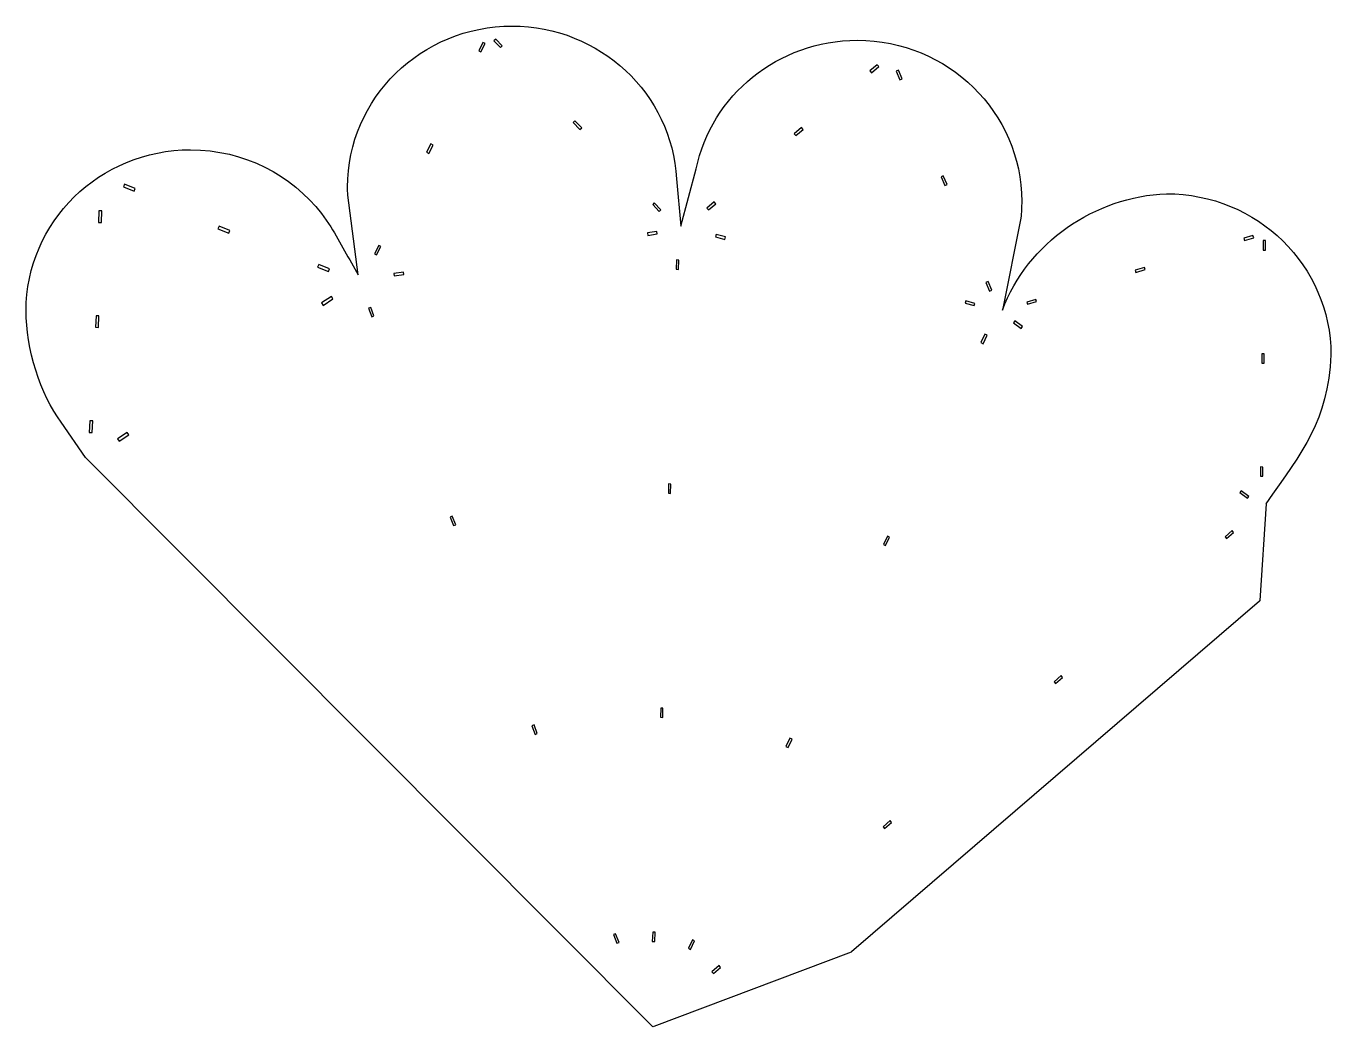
# Model space of a CAD drawing. Header units: centimetres. Extents: x -8.52 to -2.61, y 7.56 to 12.1.
import ezdxf

# ---------------------------------------------------------------- set-up
doc = ezdxf.new("R2010")
doc.units = ezdxf.units.CM
doc.header["$MEASUREMENT"] = 0
doc.layers.add('Layer 1', color=7, linetype='Continuous')

msp = doc.modelspace()

# ---------------------------------------------------------------- linework, layer by layer
at = {"layer": 'Layer 1'}
for points, knots in [([(-6.31906, 12.09859), (-6.73032, 12.09859), (-7.06485, 11.77154), (-7.06485, 11.3685), (-7.06485, 11.3685), (-7.06485, 11.35647), (-7.06379, 11.34484), (-7.0632, 11.33295), (-7.0632, 11.33295), (-7.0632, 11.33295), (-7.01607, 10.9708), (-7.01607, 10.9708), (-7.01607, 10.9708), (-7.05799, 11.04323), (-7.09809, 11.11671), (-7.14009, 11.18908), (-7.14009, 11.18908), (-7.14009, 11.18908), (-7.18226, 11.24861), (-7.18226, 11.24861), (-7.18226, 11.24861), (-7.31834, 11.4243), (-7.53363, 11.538), (-7.77592, 11.538), (-7.77592, 11.538), (-8.18718, 11.538), (-8.52089, 11.21095), (-8.52089, 10.80792), (-8.52089, 10.80792), (-8.52089, 10.64081), (-8.45791, 10.42657), (-8.36142, 10.30348), (-8.36142, 10.30348), (-8.36142, 10.30348), (-8.25217, 10.14398), (-8.25217, 10.14398), (-8.25217, 10.14398), (-8.25217, 10.14398), (-8.25217, 10.14315), (-8.25217, 10.14315), (-8.25217, 10.14315), (-8.25217, 10.14315), (-5.68323, 7.56512), (-5.68323, 7.56512), (-5.68323, 7.56512), (-5.68323, 7.56512), (-5.68075, 7.56264), (-5.68075, 7.56264), (-5.68075, 7.56264), (-5.68075, 7.56264), (-5.67744, 7.56429), (-5.67744, 7.56429), (-5.67744, 7.56429), (-5.67744, 7.56429), (-4.78365, 7.90163), (-4.78365, 7.90163), (-4.78365, 7.90163), (-4.78365, 7.90163), (-4.78282, 7.90246), (-4.78282, 7.90246), (-4.78282, 7.90246), (-4.78282, 7.90246), (-4.78199, 7.90246), (-4.78199, 7.90246), (-4.78199, 7.90246), (-4.78199, 7.90246), (-2.93405, 9.49244), (-2.93405, 9.49244), (-2.93405, 9.49244), (-2.93405, 9.49244), (-2.93239, 9.49409), (-2.93239, 9.49409), (-2.93239, 9.49409), (-2.93239, 9.49409), (-2.93239, 9.49575), (-2.93239, 9.49575), (-2.93239, 9.49575), (-2.93239, 9.49575), (-2.90263, 9.93314), (-2.90263, 9.93314), (-2.90263, 9.93314), (-2.90263, 9.93314), (-2.90511, 9.93314), (-2.90511, 9.93314), (-2.90511, 9.93314), (-2.73478, 10.1754), (-2.62528, 10.30704), (-2.60993, 10.60865), (-2.60993, 10.60865), (-2.60993, 11.01169), (-2.94363, 11.33874), (-3.3549, 11.33874), (-3.3549, 11.33874), (-3.67821, 11.32652), (-3.98353, 11.11681), (-4.09821, 10.81122), (-4.09821, 10.81122), (-4.09821, 10.81122), (-4.0147, 11.22877), (-4.0147, 11.22877), (-4.0147, 11.22877), (-4.0121, 11.25357), (-4.01057, 11.27854), (-4.01057, 11.30401), (-4.01057, 11.30401), (-4.01057, 11.70705), (-4.34427, 12.03409), (-4.75554, 12.03409), (-4.75554, 12.03409), (-5.11539, 12.03409), (-5.41611, 11.7838), (-5.48562, 11.45118), (-5.48562, 11.45118), (-5.48562, 11.45118), (-5.55425, 11.19156), (-5.55425, 11.19156), (-5.55425, 11.19156), (-5.55425, 11.19156), (-5.57492, 11.40571), (-5.57492, 11.40571), (-5.57492, 11.40571), (-5.59488, 11.79131), (-5.92065, 12.09859), (-6.31906, 12.09859)], [0, 0, 0, 0, 0.03125, 0.03125, 0.03125, 0.03125, 0.0625, 0.0625, 0.0625, 0.0625, 0.09375, 0.09375, 0.09375, 0.09375, 0.125, 0.125, 0.125, 0.125, 0.15625, 0.15625, 0.15625, 0.15625, 0.1875, 0.1875, 0.1875, 0.1875, 0.21875, 0.21875, 0.21875, 0.21875, 0.25, 0.25, 0.25, 0.25, 0.28125, 0.28125, 0.28125, 0.28125, 0.3125, 0.3125, 0.3125, 0.3125, 0.34375, 0.34375, 0.34375, 0.34375, 0.375, 0.375, 0.375, 0.375, 0.40625, 0.40625, 0.40625, 0.40625, 0.4375, 0.4375, 0.4375, 0.4375, 0.46875, 0.46875, 0.46875, 0.46875, 0.5, 0.5, 0.5, 0.5, 0.53125, 0.53125, 0.53125, 0.53125, 0.5625, 0.5625, 0.5625, 0.5625, 0.59375, 0.59375, 0.59375, 0.59375, 0.625, 0.625, 0.625, 0.625, 0.65625, 0.65625, 0.65625, 0.65625, 0.6875, 0.6875, 0.6875, 0.6875, 0.71875, 0.71875, 0.71875, 0.71875, 0.75, 0.75, 0.75, 0.75, 0.78125, 0.78125, 0.78125, 0.78125, 0.8125, 0.8125, 0.8125, 0.8125, 0.84375, 0.84375, 0.84375, 0.84375, 0.875, 0.875, 0.875, 0.875, 0.90625, 0.90625, 0.90625, 0.90625, 0.9375, 0.9375, 0.9375, 0.9375, 1, 1, 1, 1]), ([(-6.45135, 12.02417), (-6.45135, 12.02417), (-6.44143, 12.02004), (-6.44143, 12.02004), (-6.44143, 12.02004), (-6.44143, 12.02004), (-6.46127, 11.98118), (-6.46127, 11.98118), (-6.46127, 11.98118), (-6.46127, 11.98118), (-6.47037, 11.98614), (-6.47037, 11.98614), (-6.47037, 11.98614), (-6.47037, 11.98614), (-6.45135, 12.02417), (-6.45135, 12.02417)], [0, 0, 0, 0, 0.2, 0.2, 0.2, 0.2, 0.4, 0.4, 0.4, 0.4, 0.6, 0.6, 0.6, 0.6, 1, 1, 1, 1]), ([(-6.39347, 12.03988), (-6.39347, 12.03988), (-6.36371, 12.00929), (-6.36371, 12.00929), (-6.36371, 12.00929), (-6.36371, 12.00929), (-6.37198, 12.00185), (-6.37198, 12.00185), (-6.37198, 12.00185), (-6.37198, 12.00185), (-6.40174, 12.03244), (-6.40174, 12.03244), (-6.40174, 12.03244), (-6.40174, 12.03244), (-6.39347, 12.03988), (-6.39347, 12.03988)], [0, 0, 0, 0, 0.2, 0.2, 0.2, 0.2, 0.4, 0.4, 0.4, 0.4, 0.6, 0.6, 0.6, 0.6, 1, 1, 1, 1]), ([(-4.66541, 11.9233), (-4.66541, 11.9233), (-4.65797, 11.91503), (-4.65797, 11.91503), (-4.65797, 11.91503), (-4.65797, 11.91503), (-4.69104, 11.88692), (-4.69104, 11.88692), (-4.69104, 11.88692), (-4.69104, 11.88692), (-4.69849, 11.89519), (-4.69849, 11.89519), (-4.69849, 11.89519), (-4.69849, 11.89519), (-4.66541, 11.9233), (-4.66541, 11.9233)], [0, 0, 0, 0, 0.2, 0.2, 0.2, 0.2, 0.4, 0.4, 0.4, 0.4, 0.6, 0.6, 0.6, 0.6, 1, 1, 1, 1]), ([(-4.56867, 11.8985), (-4.56867, 11.8985), (-4.55214, 11.85881), (-4.55214, 11.85881), (-4.55214, 11.85881), (-4.55214, 11.85881), (-4.56206, 11.85467), (-4.56206, 11.85467), (-4.56206, 11.85467), (-4.56206, 11.85467), (-4.5786, 11.89436), (-4.5786, 11.89436), (-4.5786, 11.89436), (-4.5786, 11.89436), (-4.56867, 11.8985), (-4.56867, 11.8985)], [0, 0, 0, 0, 0.2, 0.2, 0.2, 0.2, 0.4, 0.4, 0.4, 0.4, 0.6, 0.6, 0.6, 0.6, 1, 1, 1, 1]), ([(-6.03463, 11.66864), (-6.03463, 11.66864), (-6.00404, 11.63805), (-6.00404, 11.63805), (-6.00404, 11.63805), (-6.00404, 11.63805), (-6.01231, 11.62978), (-6.01231, 11.62978), (-6.01231, 11.62978), (-6.01231, 11.62978), (-6.04207, 11.6612), (-6.04207, 11.6612), (-6.04207, 11.6612), (-6.04207, 11.6612), (-6.03463, 11.66864), (-6.03463, 11.66864)], [0, 0, 0, 0, 0.2, 0.2, 0.2, 0.2, 0.4, 0.4, 0.4, 0.4, 0.6, 0.6, 0.6, 0.6, 1, 1, 1, 1]), ([(-5.00772, 11.63887), (-5.00772, 11.63887), (-5.0011, 11.6306), (-5.0011, 11.6306), (-5.0011, 11.6306), (-5.0011, 11.6306), (-5.03418, 11.60249), (-5.03418, 11.60249), (-5.03418, 11.60249), (-5.03418, 11.60249), (-5.04079, 11.61076), (-5.04079, 11.61076), (-5.04079, 11.61076), (-5.04079, 11.61076), (-5.00772, 11.63887), (-5.00772, 11.63887)], [0, 0, 0, 0, 0.2, 0.2, 0.2, 0.2, 0.4, 0.4, 0.4, 0.4, 0.6, 0.6, 0.6, 0.6, 1, 1, 1, 1]), ([(-6.68699, 11.56446), (-6.68699, 11.56446), (-6.67707, 11.5595), (-6.67707, 11.5595), (-6.67707, 11.5595), (-6.67707, 11.5595), (-6.69692, 11.52146), (-6.69692, 11.52146), (-6.69692, 11.52146), (-6.69692, 11.52146), (-6.70684, 11.52643), (-6.70684, 11.52643), (-6.70684, 11.52643), (-6.70684, 11.52643), (-6.68699, 11.56446), (-6.68699, 11.56446)], [0, 0, 0, 0, 0.2, 0.2, 0.2, 0.2, 0.4, 0.4, 0.4, 0.4, 0.6, 0.6, 0.6, 0.6, 1, 1, 1, 1]), ([(-4.3661, 11.41976), (-4.3661, 11.41976), (-4.34874, 11.38008), (-4.34874, 11.38008), (-4.34874, 11.38008), (-4.34874, 11.38008), (-4.35866, 11.37594), (-4.35866, 11.37594), (-4.35866, 11.37594), (-4.35866, 11.37594), (-4.37602, 11.41563), (-4.37602, 11.41563), (-4.37602, 11.41563), (-4.37602, 11.41563), (-4.3661, 11.41976), (-4.3661, 11.41976)], [0, 0, 0, 0, 0.2, 0.2, 0.2, 0.2, 0.4, 0.4, 0.4, 0.4, 0.6, 0.6, 0.6, 0.6, 1, 1, 1, 1]), ([(-8.07523, 11.38256), (-8.07523, 11.38256), (-8.02645, 11.36271), (-8.02645, 11.36271), (-8.02645, 11.36271), (-8.02645, 11.36271), (-8.03141, 11.35031), (-8.03141, 11.35031), (-8.03141, 11.35031), (-8.03141, 11.35031), (-8.08019, 11.37016), (-8.08019, 11.37016), (-8.08019, 11.37016), (-8.08019, 11.37016), (-8.07523, 11.38256), (-8.07523, 11.38256)], [0, 0, 0, 0, 0.2, 0.2, 0.2, 0.2, 0.4, 0.4, 0.4, 0.4, 0.6, 0.6, 0.6, 0.6, 1, 1, 1, 1]), ([(-5.67496, 11.2974), (-5.67496, 11.2974), (-5.6452, 11.26598), (-5.6452, 11.26598), (-5.6452, 11.26598), (-5.6452, 11.26598), (-5.65264, 11.25853), (-5.65264, 11.25853), (-5.65264, 11.25853), (-5.65264, 11.25853), (-5.6824, 11.28995), (-5.6824, 11.28995), (-5.6824, 11.28995), (-5.6824, 11.28995), (-5.67496, 11.2974), (-5.67496, 11.2974)], [0, 0, 0, 0, 0.2, 0.2, 0.2, 0.2, 0.4, 0.4, 0.4, 0.4, 0.6, 0.6, 0.6, 0.6, 1, 1, 1, 1]), ([(-5.40377, 11.30153), (-5.40377, 11.30153), (-5.39632, 11.29326), (-5.39632, 11.29326), (-5.39632, 11.29326), (-5.39632, 11.29326), (-5.4294, 11.26515), (-5.4294, 11.26515), (-5.4294, 11.26515), (-5.4294, 11.26515), (-5.43684, 11.27342), (-5.43684, 11.27342), (-5.43684, 11.27342), (-5.43684, 11.27342), (-5.40377, 11.30153), (-5.40377, 11.30153)], [0, 0, 0, 0, 0.2, 0.2, 0.2, 0.2, 0.4, 0.4, 0.4, 0.4, 0.6, 0.6, 0.6, 0.6, 1, 1, 1, 1]), ([(-8.19099, 11.26184), (-8.19099, 11.26184), (-8.17776, 11.26101), (-8.17776, 11.26101), (-8.17776, 11.26101), (-8.17776, 11.26101), (-8.17941, 11.2081), (-8.17941, 11.2081), (-8.17941, 11.2081), (-8.17941, 11.2081), (-8.19264, 11.20893), (-8.19264, 11.20893), (-8.19264, 11.20893), (-8.19264, 11.20893), (-8.19099, 11.26184), (-8.19099, 11.26184)], [0, 0, 0, 0, 0.2, 0.2, 0.2, 0.2, 0.4, 0.4, 0.4, 0.4, 0.6, 0.6, 0.6, 0.6, 1, 1, 1, 1]), ([(-7.64694, 11.19239), (-7.64694, 11.19239), (-7.59815, 11.17254), (-7.59815, 11.17254), (-7.59815, 11.17254), (-7.59815, 11.17254), (-7.60311, 11.16014), (-7.60311, 11.16014), (-7.60311, 11.16014), (-7.60311, 11.16014), (-7.6519, 11.17999), (-7.6519, 11.17999), (-7.6519, 11.17999), (-7.6519, 11.17999), (-7.64694, 11.19239), (-7.64694, 11.19239)], [0, 0, 0, 0, 0.2, 0.2, 0.2, 0.2, 0.4, 0.4, 0.4, 0.4, 0.6, 0.6, 0.6, 0.6, 1, 1, 1, 1]), ([(-5.66339, 11.16758), (-5.66339, 11.16758), (-5.66173, 11.15684), (-5.66173, 11.15684), (-5.66173, 11.15684), (-5.66173, 11.15684), (-5.70473, 11.15022), (-5.70473, 11.15022), (-5.70473, 11.15022), (-5.70473, 11.15022), (-5.70638, 11.16097), (-5.70638, 11.16097), (-5.70638, 11.16097), (-5.70638, 11.16097), (-5.66339, 11.16758), (-5.66339, 11.16758)], [0, 0, 0, 0, 0.2, 0.2, 0.2, 0.2, 0.4, 0.4, 0.4, 0.4, 0.6, 0.6, 0.6, 0.6, 1, 1, 1, 1]), ([(-5.39467, 11.15435), (-5.39467, 11.15435), (-5.3525, 11.14278), (-5.3525, 11.14278), (-5.3525, 11.14278), (-5.3525, 11.14278), (-5.35581, 11.13203), (-5.35581, 11.13203), (-5.35581, 11.13203), (-5.35581, 11.13203), (-5.39715, 11.14361), (-5.39715, 11.14361), (-5.39715, 11.14361), (-5.39715, 11.14361), (-5.39467, 11.15435), (-5.39467, 11.15435)], [0, 0, 0, 0, 0.2, 0.2, 0.2, 0.2, 0.4, 0.4, 0.4, 0.4, 0.6, 0.6, 0.6, 0.6, 1, 1, 1, 1]), ([(-2.96298, 11.14939), (-2.96298, 11.14939), (-2.95968, 11.13947), (-2.95968, 11.13947), (-2.95968, 11.13947), (-2.95968, 11.13947), (-3.00102, 11.12707), (-3.00102, 11.12707), (-3.00102, 11.12707), (-3.00102, 11.12707), (-3.00433, 11.13699), (-3.00433, 11.13699), (-3.00433, 11.13699), (-3.00433, 11.13699), (-2.96298, 11.14939), (-2.96298, 11.14939)], [0, 0, 0, 0, 0.2, 0.2, 0.2, 0.2, 0.4, 0.4, 0.4, 0.4, 0.6, 0.6, 0.6, 0.6, 1, 1, 1, 1]), ([(-2.91668, 11.12624), (-2.91668, 11.12624), (-2.90676, 11.12624), (-2.90676, 11.12624), (-2.90676, 11.12624), (-2.90676, 11.12624), (-2.90676, 11.08325), (-2.90676, 11.08325), (-2.90676, 11.08325), (-2.90676, 11.08325), (-2.91751, 11.08325), (-2.91751, 11.08325), (-2.91751, 11.08325), (-2.91751, 11.08325), (-2.91668, 11.12624), (-2.91668, 11.12624)], [0, 0, 0, 0, 0.2, 0.2, 0.2, 0.2, 0.4, 0.4, 0.4, 0.4, 0.6, 0.6, 0.6, 0.6, 1, 1, 1, 1]), ([(-6.92264, 11.10475), (-6.92264, 11.10475), (-6.91354, 11.09978), (-6.91354, 11.09978), (-6.91354, 11.09978), (-6.91354, 11.09978), (-6.93339, 11.06175), (-6.93339, 11.06175), (-6.93339, 11.06175), (-6.93339, 11.06175), (-6.94248, 11.06671), (-6.94248, 11.06671), (-6.94248, 11.06671), (-6.94248, 11.06671), (-6.92264, 11.10475), (-6.92264, 11.10475)], [0, 0, 0, 0, 0.2, 0.2, 0.2, 0.2, 0.4, 0.4, 0.4, 0.4, 0.6, 0.6, 0.6, 0.6, 1, 1, 1, 1]), ([(-7.19549, 11.01793), (-7.19549, 11.01793), (-7.14588, 10.99809), (-7.14588, 10.99809), (-7.14588, 10.99809), (-7.14588, 10.99809), (-7.15167, 10.98568), (-7.15167, 10.98568), (-7.15167, 10.98568), (-7.15167, 10.98568), (-7.20045, 11.00553), (-7.20045, 11.00553), (-7.20045, 11.00553), (-7.20045, 11.00553), (-7.19549, 11.01793), (-7.19549, 11.01793)], [0, 0, 0, 0, 0.2, 0.2, 0.2, 0.2, 0.4, 0.4, 0.4, 0.4, 0.6, 0.6, 0.6, 0.6, 1, 1, 1, 1]), ([(-5.57409, 11.0386), (-5.57409, 11.0386), (-5.56334, 11.03777), (-5.56334, 11.03777), (-5.56334, 11.03777), (-5.56334, 11.03777), (-5.565, 10.9956), (-5.565, 10.9956), (-5.565, 10.9956), (-5.565, 10.9956), (-5.57574, 10.99643), (-5.57574, 10.99643), (-5.57574, 10.99643), (-5.57574, 10.99643), (-5.57409, 11.0386), (-5.57409, 11.0386)], [0, 0, 0, 0, 0.2, 0.2, 0.2, 0.2, 0.4, 0.4, 0.4, 0.4, 0.6, 0.6, 0.6, 0.6, 1, 1, 1, 1]), ([(-3.45494, 11.0047), (-3.45494, 11.0047), (-3.45164, 10.99478), (-3.45164, 10.99478), (-3.45164, 10.99478), (-3.45164, 10.99478), (-3.49298, 10.98238), (-3.49298, 10.98238), (-3.49298, 10.98238), (-3.49298, 10.98238), (-3.49628, 10.9923), (-3.49628, 10.9923), (-3.49628, 10.9923), (-3.49628, 10.9923), (-3.45494, 11.0047), (-3.45494, 11.0047)], [0, 0, 0, 0, 0.2, 0.2, 0.2, 0.2, 0.4, 0.4, 0.4, 0.4, 0.6, 0.6, 0.6, 0.6, 1, 1, 1, 1]), ([(-6.81184, 10.98403), (-6.81184, 10.98403), (-6.81019, 10.97328), (-6.81019, 10.97328), (-6.81019, 10.97328), (-6.81019, 10.97328), (-6.85319, 10.96667), (-6.85319, 10.96667), (-6.85319, 10.96667), (-6.85319, 10.96667), (-6.85484, 10.97741), (-6.85484, 10.97741), (-6.85484, 10.97741), (-6.85484, 10.97741), (-6.81184, 10.98403), (-6.81184, 10.98403)], [0, 0, 0, 0, 0.2, 0.2, 0.2, 0.2, 0.4, 0.4, 0.4, 0.4, 0.6, 0.6, 0.6, 0.6, 1, 1, 1, 1]), ([(-4.1627, 10.94103), (-4.1627, 10.94103), (-4.14617, 10.90135), (-4.14617, 10.90135), (-4.14617, 10.90135), (-4.14617, 10.90135), (-4.15609, 10.89721), (-4.15609, 10.89721), (-4.15609, 10.89721), (-4.15609, 10.89721), (-4.17263, 10.9369), (-4.17263, 10.9369), (-4.17263, 10.9369), (-4.17263, 10.9369), (-4.1627, 10.94103), (-4.1627, 10.94103)], [0, 0, 0, 0, 0.2, 0.2, 0.2, 0.2, 0.4, 0.4, 0.4, 0.4, 0.6, 0.6, 0.6, 0.6, 1, 1, 1, 1]), ([(-7.13761, 10.87323), (-7.13761, 10.87323), (-7.131, 10.86249), (-7.131, 10.86249), (-7.131, 10.86249), (-7.131, 10.86249), (-7.17482, 10.83272), (-7.17482, 10.83272), (-7.17482, 10.83272), (-7.17482, 10.83272), (-7.18226, 10.8443), (-7.18226, 10.8443), (-7.18226, 10.8443), (-7.18226, 10.8443), (-7.13761, 10.87323), (-7.13761, 10.87323)], [0, 0, 0, 0, 0.2, 0.2, 0.2, 0.2, 0.4, 0.4, 0.4, 0.4, 0.6, 0.6, 0.6, 0.6, 1, 1, 1, 1]), ([(-6.95985, 10.82363), (-6.95985, 10.82363), (-6.94496, 10.78476), (-6.94496, 10.78476), (-6.94496, 10.78476), (-6.94496, 10.78476), (-6.95489, 10.78063), (-6.95489, 10.78063), (-6.95489, 10.78063), (-6.95489, 10.78063), (-6.96977, 10.82032), (-6.96977, 10.82032), (-6.96977, 10.82032), (-6.96977, 10.82032), (-6.95985, 10.82363), (-6.95985, 10.82363)], [0, 0, 0, 0, 0.2, 0.2, 0.2, 0.2, 0.4, 0.4, 0.4, 0.4, 0.6, 0.6, 0.6, 0.6, 1, 1, 1, 1]), ([(-4.2644, 10.85339), (-4.2644, 10.85339), (-4.22224, 10.84182), (-4.22224, 10.84182), (-4.22224, 10.84182), (-4.22224, 10.84182), (-4.22554, 10.83189), (-4.22554, 10.83189), (-4.22554, 10.83189), (-4.22554, 10.83189), (-4.26688, 10.84264), (-4.26688, 10.84264), (-4.26688, 10.84264), (-4.26688, 10.84264), (-4.2644, 10.85339), (-4.2644, 10.85339)], [0, 0, 0, 0, 0.2, 0.2, 0.2, 0.2, 0.4, 0.4, 0.4, 0.4, 0.6, 0.6, 0.6, 0.6, 1, 1, 1, 1]), ([(-3.9469, 10.86001), (-3.9469, 10.86001), (-3.9436, 10.85008), (-3.9436, 10.85008), (-3.9436, 10.85008), (-3.9436, 10.85008), (-3.98494, 10.83768), (-3.98494, 10.83768), (-3.98494, 10.83768), (-3.98494, 10.83768), (-3.98742, 10.8476), (-3.98742, 10.8476), (-3.98742, 10.8476), (-3.98742, 10.8476), (-3.9469, 10.86001), (-3.9469, 10.86001)], [0, 0, 0, 0, 0.2, 0.2, 0.2, 0.2, 0.4, 0.4, 0.4, 0.4, 0.6, 0.6, 0.6, 0.6, 1, 1, 1, 1]), ([(-8.20421, 10.78559), (-8.20421, 10.78559), (-8.19099, 10.78559), (-8.19099, 10.78559), (-8.19099, 10.78559), (-8.19099, 10.78559), (-8.19347, 10.73268), (-8.19347, 10.73268), (-8.19347, 10.73268), (-8.19347, 10.73268), (-8.2067, 10.7335), (-8.2067, 10.7335), (-8.2067, 10.7335), (-8.2067, 10.7335), (-8.20421, 10.78559), (-8.20421, 10.78559)], [0, 0, 0, 0, 0.2, 0.2, 0.2, 0.2, 0.4, 0.4, 0.4, 0.4, 0.6, 0.6, 0.6, 0.6, 1, 1, 1, 1]), ([(-4.04116, 10.76244), (-4.04116, 10.76244), (-4.00726, 10.73681), (-4.00726, 10.73681), (-4.00726, 10.73681), (-4.00726, 10.73681), (-4.01305, 10.72771), (-4.01305, 10.72771), (-4.01305, 10.72771), (-4.01305, 10.72771), (-4.04778, 10.75335), (-4.04778, 10.75335), (-4.04778, 10.75335), (-4.04778, 10.75335), (-4.04116, 10.76244), (-4.04116, 10.76244)], [0, 0, 0, 0, 0.2, 0.2, 0.2, 0.2, 0.4, 0.4, 0.4, 0.4, 0.6, 0.6, 0.6, 0.6, 1, 1, 1, 1]), ([(-4.17759, 10.70208), (-4.17759, 10.70208), (-4.16767, 10.69712), (-4.16767, 10.69712), (-4.16767, 10.69712), (-4.16767, 10.69712), (-4.18586, 10.65909), (-4.18586, 10.65909), (-4.18586, 10.65909), (-4.18586, 10.65909), (-4.19578, 10.66405), (-4.19578, 10.66405), (-4.19578, 10.66405), (-4.19578, 10.66405), (-4.17759, 10.70208), (-4.17759, 10.70208)], [0, 0, 0, 0, 0.2, 0.2, 0.2, 0.2, 0.4, 0.4, 0.4, 0.4, 0.6, 0.6, 0.6, 0.6, 1, 1, 1, 1]), ([(-2.9233, 10.61361), (-2.9233, 10.61361), (-2.91255, 10.61279), (-2.91255, 10.61279), (-2.91255, 10.61279), (-2.91255, 10.61279), (-2.91255, 10.57062), (-2.91255, 10.57062), (-2.91255, 10.57062), (-2.91255, 10.57062), (-2.9233, 10.57062), (-2.9233, 10.57062), (-2.9233, 10.57062), (-2.9233, 10.57062), (-2.9233, 10.61361), (-2.9233, 10.61361)], [0, 0, 0, 0, 0.2, 0.2, 0.2, 0.2, 0.4, 0.4, 0.4, 0.4, 0.6, 0.6, 0.6, 0.6, 1, 1, 1, 1]), ([(-8.23233, 10.31017), (-8.23233, 10.31017), (-8.2191, 10.31017), (-8.2191, 10.31017), (-8.2191, 10.31017), (-8.2191, 10.31017), (-8.22158, 10.25725), (-8.22158, 10.25725), (-8.22158, 10.25725), (-8.22158, 10.25725), (-8.23481, 10.25725), (-8.23481, 10.25725), (-8.23481, 10.25725), (-8.23481, 10.25725), (-8.23233, 10.31017), (-8.23233, 10.31017)], [0, 0, 0, 0, 0.2, 0.2, 0.2, 0.2, 0.4, 0.4, 0.4, 0.4, 0.6, 0.6, 0.6, 0.6, 1, 1, 1, 1]), ([(-8.06283, 10.25725), (-8.06283, 10.25725), (-8.05539, 10.24568), (-8.05539, 10.24568), (-8.05539, 10.24568), (-8.05539, 10.24568), (-8.09921, 10.21674), (-8.09921, 10.21674), (-8.09921, 10.21674), (-8.09921, 10.21674), (-8.10665, 10.22749), (-8.10665, 10.22749), (-8.10665, 10.22749), (-8.10665, 10.22749), (-8.06283, 10.25725), (-8.06283, 10.25725)], [0, 0, 0, 0, 0.2, 0.2, 0.2, 0.2, 0.4, 0.4, 0.4, 0.4, 0.6, 0.6, 0.6, 0.6, 1, 1, 1, 1]), ([(-2.92908, 10.10098), (-2.92908, 10.10098), (-2.91834, 10.10016), (-2.91834, 10.10016), (-2.91834, 10.10016), (-2.91834, 10.10016), (-2.91834, 10.05799), (-2.91834, 10.05799), (-2.91834, 10.05799), (-2.91834, 10.05799), (-2.92908, 10.05799), (-2.92908, 10.05799), (-2.92908, 10.05799), (-2.92908, 10.05799), (-2.92908, 10.10098), (-2.92908, 10.10098)], [0, 0, 0, 0, 0.2, 0.2, 0.2, 0.2, 0.4, 0.4, 0.4, 0.4, 0.6, 0.6, 0.6, 0.6, 1, 1, 1, 1]), ([(-5.61047, 10.02326), (-5.61047, 10.02326), (-5.59972, 10.02243), (-5.59972, 10.02243), (-5.59972, 10.02243), (-5.59972, 10.02243), (-5.60138, 9.98027), (-5.60138, 9.98027), (-5.60138, 9.98027), (-5.60138, 9.98027), (-5.6113, 9.98109), (-5.6113, 9.98109), (-5.6113, 9.98109), (-5.6113, 9.98109), (-5.61047, 10.02326), (-5.61047, 10.02326)], [0, 0, 0, 0, 0.2, 0.2, 0.2, 0.2, 0.4, 0.4, 0.4, 0.4, 0.6, 0.6, 0.6, 0.6, 1, 1, 1, 1]), ([(-3.0159, 9.99267), (-3.0159, 9.99267), (-2.982, 9.96704), (-2.982, 9.96704), (-2.982, 9.96704), (-2.982, 9.96704), (-2.98779, 9.95877), (-2.98779, 9.95877), (-2.98779, 9.95877), (-2.98779, 9.95877), (-3.02252, 9.9844), (-3.02252, 9.9844), (-3.02252, 9.9844), (-3.02252, 9.9844), (-3.0159, 9.99267), (-3.0159, 9.99267)], [0, 0, 0, 0, 0.2, 0.2, 0.2, 0.2, 0.4, 0.4, 0.4, 0.4, 0.6, 0.6, 0.6, 0.6, 1, 1, 1, 1]), ([(-6.59026, 9.87774), (-6.59026, 9.87774), (-6.57455, 9.83805), (-6.57455, 9.83805), (-6.57455, 9.83805), (-6.57455, 9.83805), (-6.58447, 9.83475), (-6.58447, 9.83475), (-6.58447, 9.83475), (-6.58447, 9.83475), (-6.60018, 9.87361), (-6.60018, 9.87361), (-6.60018, 9.87361), (-6.60018, 9.87361), (-6.59026, 9.87774), (-6.59026, 9.87774)], [0, 0, 0, 0, 0.2, 0.2, 0.2, 0.2, 0.4, 0.4, 0.4, 0.4, 0.6, 0.6, 0.6, 0.6, 1, 1, 1, 1]), ([(-3.05724, 9.81242), (-3.05724, 9.81242), (-3.05063, 9.80415), (-3.05063, 9.80415), (-3.05063, 9.80415), (-3.05063, 9.80415), (-3.08287, 9.77687), (-3.08287, 9.77687), (-3.08287, 9.77687), (-3.08287, 9.77687), (-3.08949, 9.78431), (-3.08949, 9.78431), (-3.08949, 9.78431), (-3.08949, 9.78431), (-3.05724, 9.81242), (-3.05724, 9.81242)], [0, 0, 0, 0, 0.2, 0.2, 0.2, 0.2, 0.4, 0.4, 0.4, 0.4, 0.6, 0.6, 0.6, 0.6, 1, 1, 1, 1]), ([(-4.61911, 9.78679), (-4.61911, 9.78679), (-4.60919, 9.78266), (-4.60919, 9.78266), (-4.60919, 9.78266), (-4.60919, 9.78266), (-4.62738, 9.74379), (-4.62738, 9.74379), (-4.62738, 9.74379), (-4.62738, 9.74379), (-4.6373, 9.74876), (-4.6373, 9.74876), (-4.6373, 9.74876), (-4.6373, 9.74876), (-4.61911, 9.78679), (-4.61911, 9.78679)], [0, 0, 0, 0, 0.2, 0.2, 0.2, 0.2, 0.4, 0.4, 0.4, 0.4, 0.6, 0.6, 0.6, 0.6, 1, 1, 1, 1]), ([(-3.83198, 9.1551), (-3.83198, 9.1551), (-3.82536, 9.14683), (-3.82536, 9.14683), (-3.82536, 9.14683), (-3.82536, 9.14683), (-3.85761, 9.11954), (-3.85761, 9.11954), (-3.85761, 9.11954), (-3.85761, 9.11954), (-3.86422, 9.12698), (-3.86422, 9.12698), (-3.86422, 9.12698), (-3.86422, 9.12698), (-3.83198, 9.1551), (-3.83198, 9.1551)], [0, 0, 0, 0, 0.2, 0.2, 0.2, 0.2, 0.4, 0.4, 0.4, 0.4, 0.6, 0.6, 0.6, 0.6, 1, 1, 1, 1]), ([(-5.64602, 9.00792), (-5.64602, 9.00792), (-5.6361, 9.0071), (-5.6361, 9.0071), (-5.6361, 9.0071), (-5.6361, 9.0071), (-5.63693, 8.96493), (-5.63693, 8.96493), (-5.63693, 8.96493), (-5.63693, 8.96493), (-5.64768, 8.96575), (-5.64768, 8.96575), (-5.64768, 8.96575), (-5.64768, 8.96575), (-5.64602, 9.00792), (-5.64602, 9.00792)], [0, 0, 0, 0, 0.2, 0.2, 0.2, 0.2, 0.4, 0.4, 0.4, 0.4, 0.6, 0.6, 0.6, 0.6, 1, 1, 1, 1]), ([(-6.21984, 8.93185), (-6.21984, 8.93185), (-6.20496, 8.89217), (-6.20496, 8.89217), (-6.20496, 8.89217), (-6.20496, 8.89217), (-6.21488, 8.88803), (-6.21488, 8.88803), (-6.21488, 8.88803), (-6.21488, 8.88803), (-6.22976, 8.92772), (-6.22976, 8.92772), (-6.22976, 8.92772), (-6.22976, 8.92772), (-6.21984, 8.93185), (-6.21984, 8.93185)], [0, 0, 0, 0, 0.2, 0.2, 0.2, 0.2, 0.4, 0.4, 0.4, 0.4, 0.6, 0.6, 0.6, 0.6, 1, 1, 1, 1]), ([(-5.06063, 8.8715), (-5.06063, 8.8715), (-5.05071, 8.86736), (-5.05071, 8.86736), (-5.05071, 8.86736), (-5.05071, 8.86736), (-5.0689, 8.82933), (-5.0689, 8.82933), (-5.0689, 8.82933), (-5.0689, 8.82933), (-5.07882, 8.83346), (-5.07882, 8.83346), (-5.07882, 8.83346), (-5.07882, 8.83346), (-5.06063, 8.8715), (-5.06063, 8.8715)], [0, 0, 0, 0, 0.2, 0.2, 0.2, 0.2, 0.4, 0.4, 0.4, 0.4, 0.6, 0.6, 0.6, 0.6, 1, 1, 1, 1]), ([(-4.60671, 8.49777), (-4.60671, 8.49777), (-4.60009, 8.4895), (-4.60009, 8.4895), (-4.60009, 8.4895), (-4.60009, 8.4895), (-4.63234, 8.46222), (-4.63234, 8.46222), (-4.63234, 8.46222), (-4.63234, 8.46222), (-4.63895, 8.46966), (-4.63895, 8.46966), (-4.63895, 8.46966), (-4.63895, 8.46966), (-4.60671, 8.49777), (-4.60671, 8.49777)], [0, 0, 0, 0, 0.2, 0.2, 0.2, 0.2, 0.4, 0.4, 0.4, 0.4, 0.6, 0.6, 0.6, 0.6, 1, 1, 1, 1]), ([(-5.85025, 7.98514), (-5.85025, 7.98514), (-5.83454, 7.94545), (-5.83454, 7.94545), (-5.83454, 7.94545), (-5.83454, 7.94545), (-5.84446, 7.94215), (-5.84446, 7.94215), (-5.84446, 7.94215), (-5.84446, 7.94215), (-5.86017, 7.98101), (-5.86017, 7.98101), (-5.86017, 7.98101), (-5.86017, 7.98101), (-5.85025, 7.98514), (-5.85025, 7.98514)], [0, 0, 0, 0, 0.2, 0.2, 0.2, 0.2, 0.4, 0.4, 0.4, 0.4, 0.6, 0.6, 0.6, 0.6, 1, 1, 1, 1]), ([(-5.6824, 7.99258), (-5.6824, 7.99258), (-5.67166, 7.99176), (-5.67166, 7.99176), (-5.67166, 7.99176), (-5.67166, 7.99176), (-5.67331, 7.94959), (-5.67331, 7.94959), (-5.67331, 7.94959), (-5.67331, 7.94959), (-5.68406, 7.95042), (-5.68406, 7.95042), (-5.68406, 7.95042), (-5.68406, 7.95042), (-5.6824, 7.99258), (-5.6824, 7.99258)], [0, 0, 0, 0, 0.2, 0.2, 0.2, 0.2, 0.4, 0.4, 0.4, 0.4, 0.6, 0.6, 0.6, 0.6, 1, 1, 1, 1]), ([(-5.50216, 7.95703), (-5.50216, 7.95703), (-5.49224, 7.95207), (-5.49224, 7.95207), (-5.49224, 7.95207), (-5.49224, 7.95207), (-5.51125, 7.91404), (-5.51125, 7.91404), (-5.51125, 7.91404), (-5.51125, 7.91404), (-5.52035, 7.919), (-5.52035, 7.919), (-5.52035, 7.919), (-5.52035, 7.919), (-5.50216, 7.95703), (-5.50216, 7.95703)], [0, 0, 0, 0, 0.2, 0.2, 0.2, 0.2, 0.4, 0.4, 0.4, 0.4, 0.6, 0.6, 0.6, 0.6, 1, 1, 1, 1]), ([(-5.38144, 7.84045), (-5.38144, 7.84045), (-5.37483, 7.83218), (-5.37483, 7.83218), (-5.37483, 7.83218), (-5.37483, 7.83218), (-5.40707, 7.8049), (-5.40707, 7.8049), (-5.40707, 7.8049), (-5.40707, 7.8049), (-5.41369, 7.81234), (-5.41369, 7.81234), (-5.41369, 7.81234), (-5.41369, 7.81234), (-5.38144, 7.84045), (-5.38144, 7.84045)], [0, 0, 0, 0, 0.2, 0.2, 0.2, 0.2, 0.4, 0.4, 0.4, 0.4, 0.6, 0.6, 0.6, 0.6, 1, 1, 1, 1])]:
    msp.add_open_spline(points, degree=3, knots=knots, dxfattribs=at)

doc.saveas('drawing.dxf')
